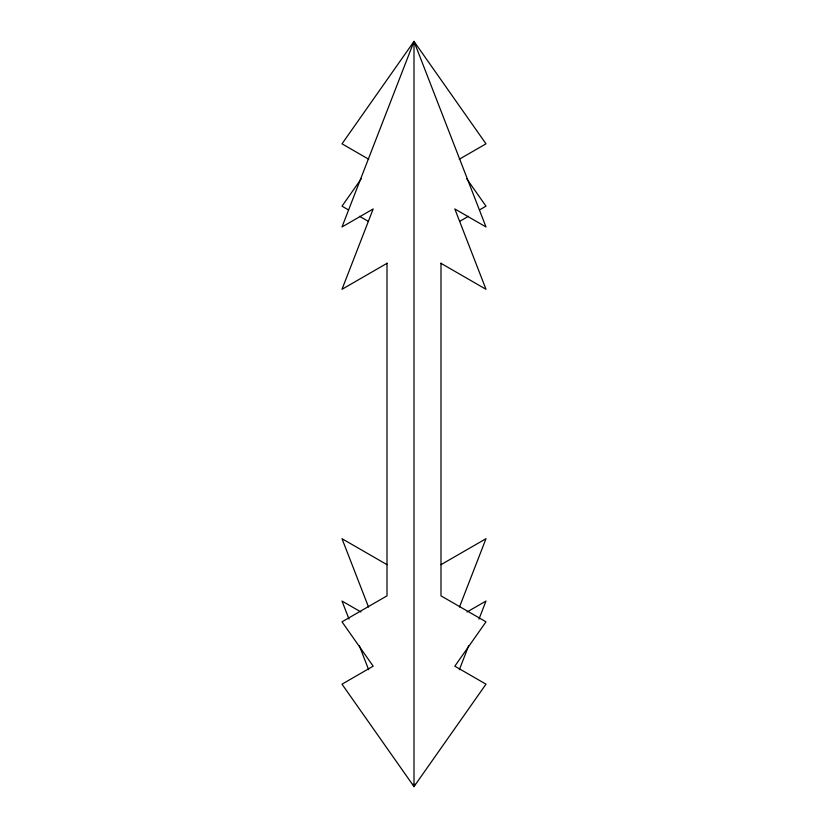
<?xml version="1.0" encoding="UTF-8"?>
<svg xmlns="http://www.w3.org/2000/svg" width="828" height="828" viewBox="0 0 828 828"><rect width="100%" height="100%" fill="white"/><g stroke="black" fill="none" stroke-linecap="round" stroke-linejoin="round"><path stroke-width="1.24" d="M459.271 159.245L485.995 143.824L414 41.4L342.005 226.955L373.18 208.956L342.005 289.303L387.007 263.325M459.468 607.048L485.995 538.697L440.993 564.675M387.007 263.087L387.007 595.85L342.005 621.828L373.18 666.178L342.005 684.176L414 786.6L414.931 784.188M459.343 669.728L468.7 645.623M478.977 619.116L485.995 601.045L467.064 611.975M440.993 263.325L485.995 289.303L454.82 208.956L485.995 226.955L414 41.4L342.005 143.824L368.729 159.245M361.308 178.713L342.005 206.172L348.588 209.97M413.068 784.188L414 786.6L485.995 684.176L454.82 666.178L485.995 621.828L440.993 595.85L440.993 263.087M459.654 221.376L468.431 216.305M479.412 209.97L485.995 206.172L466.692 178.713M359.569 216.305L368.346 221.376M387.007 564.675L342.005 538.697L368.532 607.048M360.936 611.975L342.005 601.045L349.023 619.116M359.3 645.623L368.657 669.728M414 41.4L414 786.6"/></g></svg>
